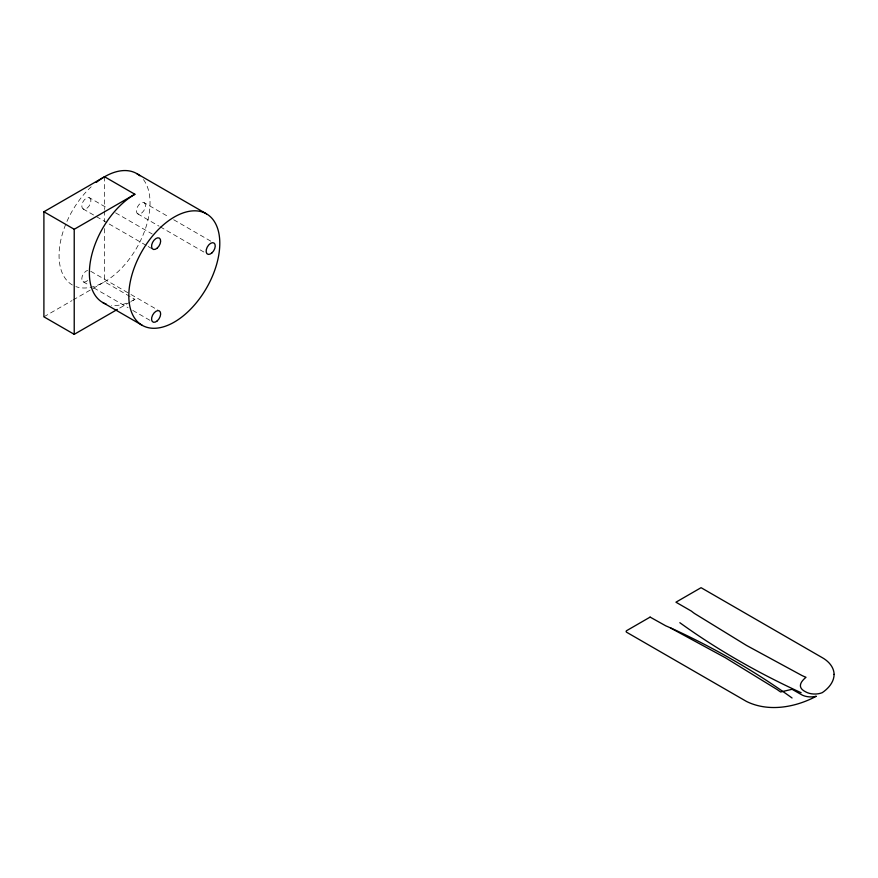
<?xml version="1.0" encoding="UTF-8"?>
<svg xmlns="http://www.w3.org/2000/svg" width="878" height="878" viewBox="0 0 878 878"><rect width="100%" height="100%" fill="white"/><g stroke="black" fill="none" stroke-linecap="round" stroke-linejoin="round"><path stroke-width="0.66" stroke-dasharray="4.39 3.29" d="M43.9 316.826L71.897 300.66M73.061 299.991L104.548 281.805L134.883 299.321L118.552 308.749M144.157 202.697A6.431 3.71 -60 0 1 142.126 212.663A6.431 3.71 -60 0 1 136.551 209.447A6.431 3.71 -60 0 1 144.157 202.697L168.982 217.031M173.712 219.763L211.543 241.604M137.725 213.848L159.006 226.129M160.191 226.809L203.926 252.063M89.578 197.824A6.431 3.71 -60 0 1 87.537 207.79A6.431 3.71 -60 0 1 81.961 204.574A6.431 3.71 -60 0 1 89.578 197.824L106.128 207.384M115.578 212.838L152.234 233.998M83.136 208.964L107.972 223.297M109.146 223.989L146.977 245.829M148.162 246.509L152.893 249.242M90.752 271.291L129.768 293.812M130.954 294.503L158.139 310.197M83.136 281.75L89.051 285.163M93.781 287.896L128.067 307.684M132.797 310.417L150.522 320.657M104.548 176.752L104.548 209.502M104.548 210.863L104.548 221.783M104.548 228.598L104.548 281.805M143.454 179.595A64.335 37.139 -60 0 1 134.444 251.624A64.335 37.139 -60 0 1 75.881 286.612M72.391 284.999A64.335 37.139 -60 0 1 91.18 186.794M134.883 299.321A64.335 37.139 -60 0 1 130.789 301.461M126.597 303.217A64.335 37.139 -60 0 1 111.297 305.324M87.613 280.51A6.431 3.71 -60 0 1 81.808 278.809A6.431 3.71 -60 0 1 87.613 270.402"/><path stroke-width="1.32" d="M679.846 622.7C717.26 649.775 758.998 673.426 801.153 692.742M792.055 697.988C754.63 670.924 712.892 647.273 670.748 627.957M117.378 309.418L74.224 334.331L43.9 316.826L43.9 211.774L104.548 176.752L134.883 194.268A64.335 37.139 -60 0 0 92.003 253.972A64.335 37.139 -60 0 0 106.205 304.128M43.9 211.774L74.224 229.279L134.883 194.268M136.716 173.57L206.473 213.837A64.335 37.139 -60 0 1 186.081 313.49A64.335 37.139 -60 0 1 130.361 281.322A64.335 37.139 -60 0 1 206.473 213.837M102.715 302.504L142.137 325.266M74.224 229.279L74.224 334.331M96.273 182.415A64.335 37.139 -60 0 1 139.865 175.787M834.1 674.381C834.045 682.162 828.36 688.506 822.258 692.665A12.863 7.43 0 0 1 805.697 691.864C797.795 688.034 799.419 682.689 806.004 677.278A8.209 4.741 0 0 1 805.466 677.081L803.568 676.258A90.807 52.428 0 0 1 801.921 675.5L746.563 645.462L694.531 613.502A91.334 52.724 0 0 1 693.225 612.559L691.875 611.505A8.209 4.741 0 0 1 691.458 611.154L675.939 602.198L701.072 587.689L822.379 657.721C828.437 661.156 834.001 667.039 834.1 674.381M650.082 617.124L626.771 630.58A2.14 1.24 0 0 0 626.771 632.336L746.563 701.489C768.524 712.277 795.446 707.438 816.31 696.243A13.302 7.682 0 0 1 801.087 694.454L792.077 689.296L780.641 691.974L778.665 690.635A90.807 52.428 0 0 0 777.359 689.68L725.327 657.721L669.969 627.682A91.334 52.724 0 0 0 668.323 626.925L666.512 626.146A8.209 4.741 0 0 0 665.897 625.904L650.126 617.102M157.283 248.057A6.431 3.71 -60 0 0 159.324 238.092A6.431 3.71 -60 0 0 151.718 244.841A6.431 3.71 -60 0 0 157.283 248.057M211.872 252.941A6.431 3.71 -60 0 0 213.914 242.976A6.431 3.71 -60 0 0 206.297 249.725A6.431 3.71 -60 0 0 211.872 252.941M157.283 320.843A6.431 3.71 -60 0 0 159.324 310.878A6.431 3.71 -60 0 0 151.718 317.627A6.431 3.71 -60 0 0 157.283 320.843"/></g></svg>
